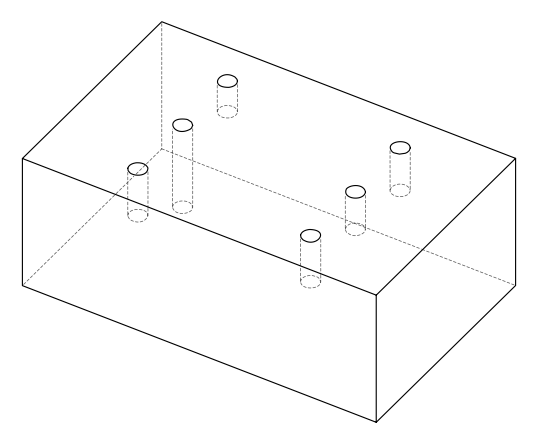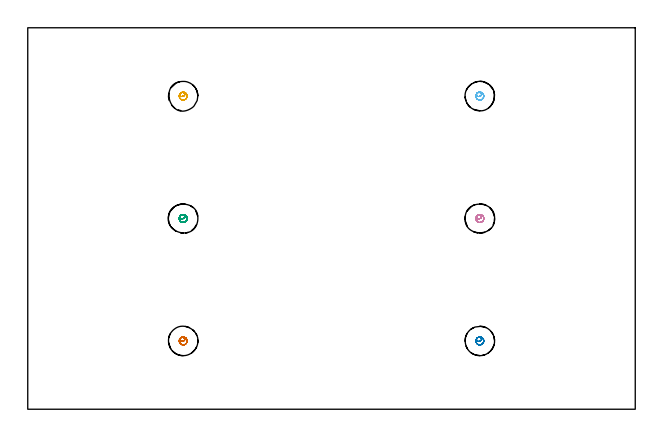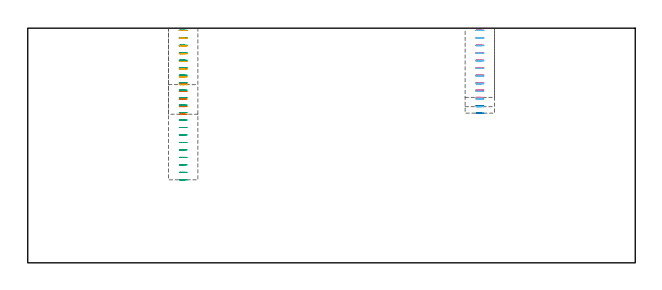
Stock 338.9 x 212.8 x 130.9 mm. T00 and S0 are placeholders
(PLAN: 6 operations, 0 tool changes, 6.5 min)
(1 MILL_BLIND_HOLE_FROM_SOLID_MATERIAL | STEP1POCKET | NXT0201_011 | Spiral | 1.06 min | 10138 mm3)
(2 MILL_BLIND_HOLE_FROM_SOLID_MATERIAL_1 | STEP1POCKET_1 | NXT0201_011 | Spiral | 1.06 min | 10011 mm3)
(3 MILL_BLIND_HOLE_FROM_SOLID_MATERIAL_2 | STEP1POCKET_2 | NXT0201_011 | Spiral | 1.85 min | 17866 mm3)
(4 MILL_BLIND_HOLE_FROM_SOLID_MATERIAL_3 | STEP1POCKET_3 | NXT0201_011 | Spiral | 0.88 min | 8154 mm3)
(5 MILL_BLIND_HOLE_FROM_SOLID_MATERIAL_4 | STEP1POCKET_4 | NXT0201_011 | Spiral | 0.7 min | 6649 mm3)
(6 MILL_BLIND_HOLE_FROM_SOLID_MATERIAL_5 | STEP1POCKET_5 | NXT0201_011 | Spiral | 0.97 min | 9252 mm3)
(TOOL NXT0201_011 | ENDMILL 12mm [2P460-1200-NA 1630] | D12 FL38 Z6)
(OP 1 MILL_BLIND_HOLE_FROM_SOLID_MATERIAL)
G17 G21 G94 G90
T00 M6
G54
G17 G0 G90 X86.7 Y38.1 S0 M3
G43 Z140.9 H1
Z129.65
G94 G3 X87.378 Y39.622 R0.912 F250.
X85.228 Y39.735 R1.522
X85.065 Y36.628 R2.2
X85.228 Y39.735 R-2.2
X85.146 Y38.181 R1.1
X86.7 Y38.1 R1.1
G0 Z125.4
G3 X87.378 Y39.622 R0.912
X85.228 Y39.735 R1.522
X85.065 Y36.628 R2.2
X85.228 Y39.735 R-2.2
X85.146 Y38.181 R1.1
X86.7 Y38.1 R1.1
G0 Z121.15
G3 X87.378 Y39.622 R0.912
X85.228 Y39.735 R1.522
X85.065 Y36.628 R2.2
X85.228 Y39.735 R-2.2
X85.146 Y38.181 R1.1
X86.7 Y38.1 R1.1
G0 Z116.9
G3 X87.378 Y39.622 R0.912
X85.228 Y39.735 R1.522
X85.065 Y36.628 R2.2
X85.228 Y39.735 R-2.2
X85.146 Y38.181 R1.1
X86.7 Y38.1 R1.1
G0 Z112.65
G3 X87.378 Y39.622 R0.912
X85.228 Y39.735 R1.522
X85.065 Y36.628 R2.2
X85.228 Y39.735 R-2.2
X85.146 Y38.181 R1.1
X86.7 Y38.1 R1.1
G0 Z108.4
G3 X87.378 Y39.622 R0.912
X85.228 Y39.735 R1.522
X85.065 Y36.628 R2.2
X85.228 Y39.735 R-2.2
X85.146 Y38.181 R1.1
X86.7 Y38.1 R1.1
G0 Z104.15
G3 X87.378 Y39.622 R0.912
X85.228 Y39.735 R1.522
X85.065 Y36.628 R2.2
X85.228 Y39.735 R-2.2
X85.146 Y38.181 R1.1
X86.7 Y38.1 R1.1
G0 Z99.9
G3 X87.378 Y39.622 R0.912
X85.228 Y39.735 R1.522
X85.065 Y36.628 R2.2
X85.228 Y39.735 R-2.2
X85.146 Y38.181 R1.1
X86.7 Y38.1 R1.1
G0 Z95.65
G3 X87.378 Y39.622 R0.912
X85.228 Y39.735 R1.522
X85.065 Y36.628 R2.2
X85.228 Y39.735 R-2.2
X85.146 Y38.181 R1.1
X86.7 Y38.1 R1.1
G0 Z91.4
G3 X87.378 Y39.622 R0.912
X85.228 Y39.735 R1.522
X85.065 Y36.628 R2.2
X85.228 Y39.735 R-2.2
X85.146 Y38.181 R1.1
X86.7 Y38.1 R1.1
G0 Z87.15
G3 X87.378 Y39.622 R0.912
X85.228 Y39.735 R1.522
X85.065 Y36.628 R2.2
X85.228 Y39.735 R-2.2
X85.146 Y38.181 R1.1
X86.7 Y38.1 R1.1
G0 Z82.9
G3 X87.378 Y39.622 R0.912
X85.228 Y39.735 R1.522
X85.065 Y36.628 R2.2
X85.228 Y39.735 R-2.2
X85.146 Y38.181 R1.1
X86.7 Y38.1 R1.1
G0 Z140.9
M5
M2
(OP 2 MILL_BLIND_HOLE_FROM_SOLID_MATERIAL_1)
G17 G21 G94 G90
T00 M6
G54
G17 G0 G90 X252.2 Y38.1 S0 M3
G43 Z140.9 H1
Z129.7
G94 G3 X252.878 Y39.622 R0.912 F250.
X250.728 Y39.735 R1.522
X250.565 Y36.628 R2.2
X250.728 Y39.735 R-2.2
X250.646 Y38.181 R1.1
X252.2 Y38.1 R1.1
G0 Z125.5
G3 X252.878 Y39.622 R0.912
X250.728 Y39.735 R1.522
X250.565 Y36.628 R2.2
X250.728 Y39.735 R-2.2
X250.646 Y38.181 R1.1
X252.2 Y38.1 R1.1
G0 Z121.3
G3 X252.878 Y39.622 R0.912
X250.728 Y39.735 R1.522
X250.565 Y36.628 R2.2
X250.728 Y39.735 R-2.2
X250.646 Y38.181 R1.1
X252.2 Y38.1 R1.1
G0 Z117.1
G3 X252.878 Y39.622 R0.912
X250.728 Y39.735 R1.522
X250.565 Y36.628 R2.2
X250.728 Y39.735 R-2.2
X250.646 Y38.181 R1.1
X252.2 Y38.1 R1.1
G0 Z112.9
G3 X252.878 Y39.622 R0.912
X250.728 Y39.735 R1.522
X250.565 Y36.628 R2.2
X250.728 Y39.735 R-2.2
X250.646 Y38.181 R1.1
X252.2 Y38.1 R1.1
G0 Z108.7
G3 X252.878 Y39.622 R0.912
X250.728 Y39.735 R1.522
X250.565 Y36.628 R2.2
X250.728 Y39.735 R-2.2
X250.646 Y38.181 R1.1
X252.2 Y38.1 R1.1
G0 Z104.5
G3 X252.878 Y39.622 R0.912
X250.728 Y39.735 R1.522
X250.565 Y36.628 R2.2
X250.728 Y39.735 R-2.2
X250.646 Y38.181 R1.1
X252.2 Y38.1 R1.1
G0 Z100.3
G3 X252.878 Y39.622 R0.912
X250.728 Y39.735 R1.522
X250.565 Y36.628 R2.2
X250.728 Y39.735 R-2.2
X250.646 Y38.181 R1.1
X252.2 Y38.1 R1.1
G0 Z96.1
G3 X252.878 Y39.622 R0.912
X250.728 Y39.735 R1.522
X250.565 Y36.628 R2.2
X250.728 Y39.735 R-2.2
X250.646 Y38.181 R1.1
X252.2 Y38.1 R1.1
G0 Z91.9
G3 X252.878 Y39.622 R0.912
X250.728 Y39.735 R1.522
X250.565 Y36.628 R2.2
X250.728 Y39.735 R-2.2
X250.646 Y38.181 R1.1
X252.2 Y38.1 R1.1
G0 Z87.7
G3 X252.878 Y39.622 R0.912
X250.728 Y39.735 R1.522
X250.565 Y36.628 R2.2
X250.728 Y39.735 R-2.2
X250.646 Y38.181 R1.1
X252.2 Y38.1 R1.1
G0 Z83.5
G3 X252.878 Y39.622 R0.912
X250.728 Y39.735 R1.522
X250.565 Y36.628 R2.2
X250.728 Y39.735 R-2.2
X250.646 Y38.181 R1.1
X252.2 Y38.1 R1.1
G0 Z140.9
M5
M2
(OP 3 MILL_BLIND_HOLE_FROM_SOLID_MATERIAL_2)
G17 G21 G94 G90
T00 M6
G54
G17 G0 G90 X86.7 Y106.4 S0 M3
G43 Z140.9 H1
Z129.729
G94 G3 X87.378 Y107.922 R0.912 F250.
X85.228 Y108.035 R1.522
X85.065 Y104.928 R2.2
X85.228 Y108.035 R-2.2
X85.146 Y106.481 R1.1
X86.7 Y106.4 R1.1
G0 Z125.557
G3 X87.378 Y107.922 R0.912
X85.228 Y108.035 R1.522
X85.065 Y104.928 R2.2
X85.228 Y108.035 R-2.2
X85.146 Y106.481 R1.1
X86.7 Y106.4 R1.1
G0 Z121.386
G3 X87.378 Y107.922 R0.912
X85.228 Y108.035 R1.522
X85.065 Y104.928 R2.2
X85.228 Y108.035 R-2.2
X85.146 Y106.481 R1.1
X86.7 Y106.4 R1.1
G0 Z117.214
G3 X87.378 Y107.922 R0.912
X85.228 Y108.035 R1.522
X85.065 Y104.928 R2.2
X85.228 Y108.035 R-2.2
X85.146 Y106.481 R1.1
X86.7 Y106.4 R1.1
G0 Z113.043
G3 X87.378 Y107.922 R0.912
X85.228 Y108.035 R1.522
X85.065 Y104.928 R2.2
X85.228 Y108.035 R-2.2
X85.146 Y106.481 R1.1
X86.7 Y106.4 R1.1
G0 Z108.871
G3 X87.378 Y107.922 R0.912
X85.228 Y108.035 R1.522
X85.065 Y104.928 R2.2
X85.228 Y108.035 R-2.2
X85.146 Y106.481 R1.1
X86.7 Y106.4 R1.1
G0 Z104.7
G3 X87.378 Y107.922 R0.912
X85.228 Y108.035 R1.522
X85.065 Y104.928 R2.2
X85.228 Y108.035 R-2.2
X85.146 Y106.481 R1.1
X86.7 Y106.4 R1.1
G0 Z100.529
G3 X87.378 Y107.922 R0.912
X85.228 Y108.035 R1.522
X85.065 Y104.928 R2.2
X85.228 Y108.035 R-2.2
X85.146 Y106.481 R1.1
X86.7 Y106.4 R1.1
G0 Z96.357
G3 X87.378 Y107.922 R0.912
X85.228 Y108.035 R1.522
X85.065 Y104.928 R2.2
X85.228 Y108.035 R-2.2
X85.146 Y106.481 R1.1
X86.7 Y106.4 R1.1
G0 Z92.186
G3 X87.378 Y107.922 R0.912
X85.228 Y108.035 R1.522
X85.065 Y104.928 R2.2
X85.228 Y108.035 R-2.2
X85.146 Y106.481 R1.1
X86.7 Y106.4 R1.1
G0 Z88.014
G3 X87.378 Y107.922 R0.912
X85.228 Y108.035 R1.522
X85.065 Y104.928 R2.2
X85.228 Y108.035 R-2.2
X85.146 Y106.481 R1.1
X86.7 Y106.4 R1.1
G0 Z83.843
G3 X87.378 Y107.922 R0.912
X85.228 Y108.035 R1.522
X85.065 Y104.928 R2.2
X85.228 Y108.035 R-2.2
X85.146 Y106.481 R1.1
X86.7 Y106.4 R1.1
G0 Z79.671
G3 X87.378 Y107.922 R0.912
X85.228 Y108.035 R1.522
X85.065 Y104.928 R2.2
X85.228 Y108.035 R-2.2
X85.146 Y106.481 R1.1
X86.7 Y106.4 R1.1
G0 Z75.5
G3 X87.378 Y107.922 R0.912
X85.228 Y108.035 R1.522
X85.065 Y104.928 R2.2
X85.228 Y108.035 R-2.2
X85.146 Y106.481 R1.1
X86.7 Y106.4 R1.1
G0 Z71.329
G3 X87.378 Y107.922 R0.912
X85.228 Y108.035 R1.522
X85.065 Y104.928 R2.2
X85.228 Y108.035 R-2.2
X85.146 Y106.481 R1.1
X86.7 Y106.4 R1.1
G0 Z67.157
G3 X87.378 Y107.922 R0.912
X85.228 Y108.035 R1.522
X85.065 Y104.928 R2.2
X85.228 Y108.035 R-2.2
X85.146 Y106.481 R1.1
X86.7 Y106.4 R1.1
G0 Z62.986
G3 X87.378 Y107.922 R0.912
X85.228 Y108.035 R1.522
X85.065 Y104.928 R2.2
X85.228 Y108.035 R-2.2
X85.146 Y106.481 R1.1
X86.7 Y106.4 R1.1
G0 Z58.814
G3 X87.378 Y107.922 R0.912
X85.228 Y108.035 R1.522
X85.065 Y104.928 R2.2
X85.228 Y108.035 R-2.2
X85.146 Y106.481 R1.1
X86.7 Y106.4 R1.1
G0 Z54.643
G3 X87.378 Y107.922 R0.912
X85.228 Y108.035 R1.522
X85.065 Y104.928 R2.2
X85.228 Y108.035 R-2.2
X85.146 Y106.481 R1.1
X86.7 Y106.4 R1.1
G0 Z50.471
G3 X87.378 Y107.922 R0.912
X85.228 Y108.035 R1.522
X85.065 Y104.928 R2.2
X85.228 Y108.035 R-2.2
X85.146 Y106.481 R1.1
X86.7 Y106.4 R1.1
G0 Z46.3
G3 X87.378 Y107.922 R0.912
X85.228 Y108.035 R1.522
X85.065 Y104.928 R2.2
X85.228 Y108.035 R-2.2
X85.146 Y106.481 R1.1
X86.7 Y106.4 R1.1
G0 Z140.9
M5
M2
(OP 4 MILL_BLIND_HOLE_FROM_SOLID_MATERIAL_3)
G17 G21 G94 G90
T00 M6
G54
G17 G0 G90 X252.2 Y106.4 S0 M3
G43 Z140.9 H1
Z129.74
G94 G3 X252.878 Y107.922 R0.912 F250.
X250.728 Y108.035 R1.522
X250.565 Y104.928 R2.2
X250.728 Y108.035 R-2.2
X250.646 Y106.481 R1.1
X252.2 Y106.4 R1.1
G0 Z125.58
G3 X252.878 Y107.922 R0.912
X250.728 Y108.035 R1.522
X250.565 Y104.928 R2.2
X250.728 Y108.035 R-2.2
X250.646 Y106.481 R1.1
X252.2 Y106.4 R1.1
G0 Z121.42
G3 X252.878 Y107.922 R0.912
X250.728 Y108.035 R1.522
X250.565 Y104.928 R2.2
X250.728 Y108.035 R-2.2
X250.646 Y106.481 R1.1
X252.2 Y106.4 R1.1
G0 Z117.26
G3 X252.878 Y107.922 R0.912
X250.728 Y108.035 R1.522
X250.565 Y104.928 R2.2
X250.728 Y108.035 R-2.2
X250.646 Y106.481 R1.1
X252.2 Y106.4 R1.1
G0 Z113.1
G3 X252.878 Y107.922 R0.912
X250.728 Y108.035 R1.522
X250.565 Y104.928 R2.2
X250.728 Y108.035 R-2.2
X250.646 Y106.481 R1.1
X252.2 Y106.4 R1.1
G0 Z108.94
G3 X252.878 Y107.922 R0.912
X250.728 Y108.035 R1.522
X250.565 Y104.928 R2.2
X250.728 Y108.035 R-2.2
X250.646 Y106.481 R1.1
X252.2 Y106.4 R1.1
G0 Z104.78
G3 X252.878 Y107.922 R0.912
X250.728 Y108.035 R1.522
X250.565 Y104.928 R2.2
X250.728 Y108.035 R-2.2
X250.646 Y106.481 R1.1
X252.2 Y106.4 R1.1
G0 Z100.62
G3 X252.878 Y107.922 R0.912
X250.728 Y108.035 R1.522
X250.565 Y104.928 R2.2
X250.728 Y108.035 R-2.2
X250.646 Y106.481 R1.1
X252.2 Y106.4 R1.1
G0 Z96.46
G3 X252.878 Y107.922 R0.912
X250.728 Y108.035 R1.522
X250.565 Y104.928 R2.2
X250.728 Y108.035 R-2.2
X250.646 Y106.481 R1.1
X252.2 Y106.4 R1.1
G0 Z92.3
G3 X252.878 Y107.922 R0.912
X250.728 Y108.035 R1.522
X250.565 Y104.928 R2.2
X250.728 Y108.035 R-2.2
X250.646 Y106.481 R1.1
X252.2 Y106.4 R1.1
G0 Z140.9
M5
M2
(OP 5 MILL_BLIND_HOLE_FROM_SOLID_MATERIAL_4)
G17 G21 G94 G90
T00 M6
G54
G17 G0 G90 X86.7 Y174.7 S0 M3
G43 Z140.9 H1
Z129.588
G94 G3 X87.378 Y176.222 R0.912 F250.
X85.228 Y176.335 R1.522
X85.065 Y173.228 R2.2
X85.228 Y176.335 R-2.2
X85.146 Y174.781 R1.1
X86.7 Y174.7 R1.1
G0 Z125.275
G3 X87.378 Y176.222 R0.912
X85.228 Y176.335 R1.522
X85.065 Y173.228 R2.2
X85.228 Y176.335 R-2.2
X85.146 Y174.781 R1.1
X86.7 Y174.7 R1.1
G0 Z120.963
G3 X87.378 Y176.222 R0.912
X85.228 Y176.335 R1.522
X85.065 Y173.228 R2.2
X85.228 Y176.335 R-2.2
X85.146 Y174.781 R1.1
X86.7 Y174.7 R1.1
G0 Z116.65
G3 X87.378 Y176.222 R0.912
X85.228 Y176.335 R1.522
X85.065 Y173.228 R2.2
X85.228 Y176.335 R-2.2
X85.146 Y174.781 R1.1
X86.7 Y174.7 R1.1
G0 Z112.338
G3 X87.378 Y176.222 R0.912
X85.228 Y176.335 R1.522
X85.065 Y173.228 R2.2
X85.228 Y176.335 R-2.2
X85.146 Y174.781 R1.1
X86.7 Y174.7 R1.1
G0 Z108.025
G3 X87.378 Y176.222 R0.912
X85.228 Y176.335 R1.522
X85.065 Y173.228 R2.2
X85.228 Y176.335 R-2.2
X85.146 Y174.781 R1.1
X86.7 Y174.7 R1.1
G0 Z103.713
G3 X87.378 Y176.222 R0.912
X85.228 Y176.335 R1.522
X85.065 Y173.228 R2.2
X85.228 Y176.335 R-2.2
X85.146 Y174.781 R1.1
X86.7 Y174.7 R1.1
G0 Z99.4
G3 X87.378 Y176.222 R0.912
X85.228 Y176.335 R1.522
X85.065 Y173.228 R2.2
X85.228 Y176.335 R-2.2
X85.146 Y174.781 R1.1
X86.7 Y174.7 R1.1
G0 Z140.9
M5
M2
(OP 6 MILL_BLIND_HOLE_FROM_SOLID_MATERIAL_5)
G17 G21 G94 G90
T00 M6
G54
G17 G0 G90 X252.2 Y174.7 S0 M3
G43 Z140.9 H1
Z129.645
G94 G3 X252.878 Y176.222 R0.912 F250.
X250.728 Y176.335 R1.522
X250.565 Y173.228 R2.2
X250.728 Y176.335 R-2.2
X250.646 Y174.781 R1.1
X252.2 Y174.7 R1.1
G0 Z125.391
G3 X252.878 Y176.222 R0.912
X250.728 Y176.335 R1.522
X250.565 Y173.228 R2.2
X250.728 Y176.335 R-2.2
X250.646 Y174.781 R1.1
X252.2 Y174.7 R1.1
G0 Z121.136
G3 X252.878 Y176.222 R0.912
X250.728 Y176.335 R1.522
X250.565 Y173.228 R2.2
X250.728 Y176.335 R-2.2
X250.646 Y174.781 R1.1
X252.2 Y174.7 R1.1
G0 Z116.882
G3 X252.878 Y176.222 R0.912
X250.728 Y176.335 R1.522
X250.565 Y173.228 R2.2
X250.728 Y176.335 R-2.2
X250.646 Y174.781 R1.1
X252.2 Y174.7 R1.1
G0 Z112.627
G3 X252.878 Y176.222 R0.912
X250.728 Y176.335 R1.522
X250.565 Y173.228 R2.2
X250.728 Y176.335 R-2.2
X250.646 Y174.781 R1.1
X252.2 Y174.7 R1.1
G0 Z108.373
G3 X252.878 Y176.222 R0.912
X250.728 Y176.335 R1.522
X250.565 Y173.228 R2.2
X250.728 Y176.335 R-2.2
X250.646 Y174.781 R1.1
X252.2 Y174.7 R1.1
G0 Z104.118
G3 X252.878 Y176.222 R0.912
X250.728 Y176.335 R1.522
X250.565 Y173.228 R2.2
X250.728 Y176.335 R-2.2
X250.646 Y174.781 R1.1
X252.2 Y174.7 R1.1
G0 Z99.864
G3 X252.878 Y176.222 R0.912
X250.728 Y176.335 R1.522
X250.565 Y173.228 R2.2
X250.728 Y176.335 R-2.2
X250.646 Y174.781 R1.1
X252.2 Y174.7 R1.1
G0 Z95.609
G3 X252.878 Y176.222 R0.912
X250.728 Y176.335 R1.522
X250.565 Y173.228 R2.2
X250.728 Y176.335 R-2.2
X250.646 Y174.781 R1.1
X252.2 Y174.7 R1.1
G0 Z91.355
G3 X252.878 Y176.222 R0.912
X250.728 Y176.335 R1.522
X250.565 Y173.228 R2.2
X250.728 Y176.335 R-2.2
X250.646 Y174.781 R1.1
X252.2 Y174.7 R1.1
G0 Z87.1
G3 X252.878 Y176.222 R0.912
X250.728 Y176.335 R1.522
X250.565 Y173.228 R2.2
X250.728 Y176.335 R-2.2
X250.646 Y174.781 R1.1
X252.2 Y174.7 R1.1
G0 Z140.9
M5
M2
